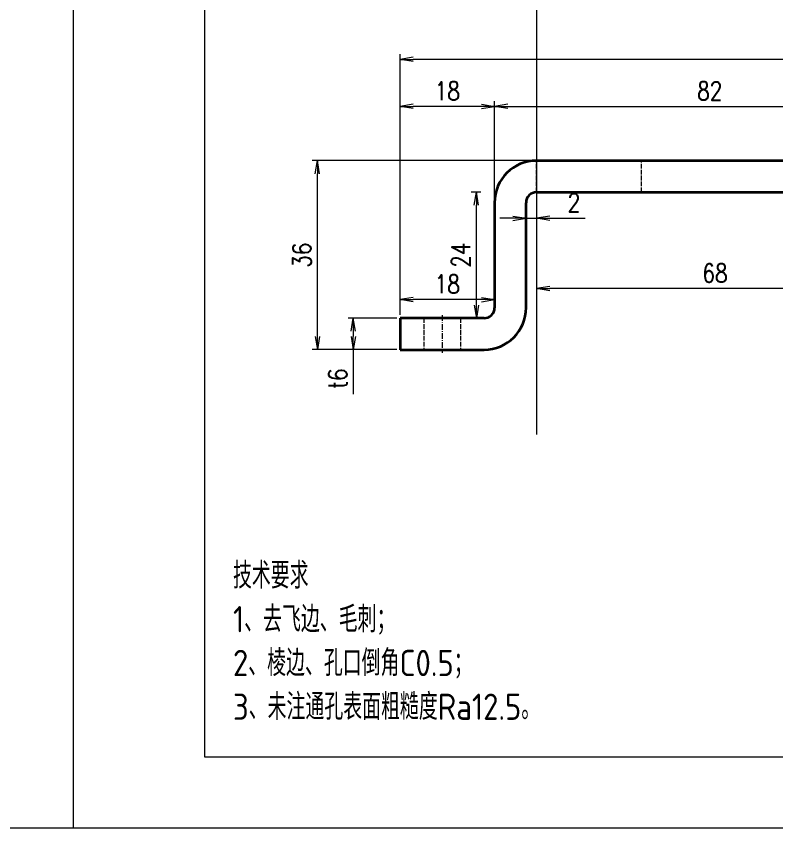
# Model space of a CAD drawing. Header units: millimetres. Extents: x 1333 to 359964, y -52803 to -5704.
# Drawn here: x 176718 to 176862.9, y -26401.6 to -26247 of the extents above; entities that cross this region are included whole.
import ezdxf

# ---------------------------------------------------------------- set-up
doc = ezdxf.new("R2010")
doc.units = ezdxf.units.MM
doc.header["$LTSCALE"] = 0.5
for name, pattern in [('AM_ISO02W050x2', [3.75, 3, -0.75]), ('AM_ISO08W050x2', [9, 6, -0.75, 1.5, -0.75]), ('DASHDOT', [18.5, 12, -3, 0.5, -3]), ('DASHED', [15, 12, -3])]:
    doc.linetypes.add(name, pattern=pattern)
for name, color, linetype, lineweight in [('中心线', 2, 'AM_ISO08W050x2', 18), ('图框', 7, 'Continuous', 18), ('标注线', 3, 'Continuous', 18), ('粗实线', 7, 'Continuous', 35), ('虚线', 1, 'AM_ISO02W050x2', 18)]:
    doc.layers.add(name, color=color, linetype=linetype, lineweight=lineweight)
doc.layers.add('打印-禁用', color=7, linetype='Continuous', lineweight=15, plot=False)
doc.styles.add('DIM', font='romans.shx', dxfattribs={"width": 0.8, "bigfont": 'bigfont.shx'})
doc.styles.add('机械长仿宋', font='gbenor.shx', dxfattribs={"height": 1, "bigfont": 'gbcbig.shx'})
doc.dimstyles.new('DEH 1-1$0', dxfattribs={"dimtxt": 3.5, "dimasz": 2.5, "dimexe": 1, "dimexo": 0.625, "dimgap": 1.2, "dimtad": 1, "dimzin": 9, "dimdsep": 46, "dimtxsty": 'DIM', "dimblk": 'OPEN', "dimcen": 0, "dimclrd": 8, "dimclre": 8, "dimclrt": 2, "dimazin": 2, "dimtfac": 0.5, "dimtmove": 0, "dimatfit": 3, "dimldrblk": 'OPEN', "dimfxl": 0, "dimtolj": 2, "dimlwd": 18, "dimlwe": 18, "dimarcsym": 0})

# ---------------------------------------------------------------- blocks, each defined once
blk = doc.blocks.new('GZDEH零件A3图框V01版')
at = {"layer": '图框', "linetype": 'Continuous'}
for p, q in [((2882.49, -1554.46), (2882.49, -1832.96)), ((2882.49, -1832.96), (3272.49, -1832.96))]:
    blk.add_line(p, q, dxfattribs=at)
at = {"layer": '打印-禁用', "linetype": 'Continuous'}
for p, q in [((2857.49, -1549.46), (2857.49, -1846.46)), ((2857.49, -1846.46), (3277.49, -1846.46))]:
    blk.add_line(p, q, dxfattribs=at)
blk = doc.blocks.new('DEH A3')
at = {"layer": '图框'}
blk.add_blockref('GZDEH零件A3图框V01版', (-2857.49, 1846.46), dxfattribs=at)
blk = doc.blocks.new('_Open')
at = {"color": 0, "linetype": 'ByBlock', "lineweight": -2}
for p, q in [((-1, 0.167), (0, 0)), ((-1, -0.167), (0, 0)), ((0, 0), (-1, 0))]:
    blk.add_line(p, q, dxfattribs=at)
blk = doc.blocks.new('*D257')
at = {"layer": 'Defpoints', "color": 0, "transparency": 16777216}
for p in [(176791.1, -26304.48), (176782.2, -26310.48), (176791.1, -26310.48)]:
    blk.add_point(p, dxfattribs=at)
at = {"layer": '标注线', "color": 8, "lineweight": 18, "transparency": 16777216}
for p, q in [((176790.48, -26304.48), (176781.2, -26304.48)), ((176782.2, -26306.98), (176782.2, -26307.98)), ((176790.48, -26310.48), (176781.2, -26310.48)), ((176782.2, -26310.48), (176782.2, -26318.98))]:
    blk.add_line(p, q, dxfattribs=at)
at = {"layer": '标注线', "color": 8, "lineweight": 18, "transparency": 16777216, "xscale": 2.5, "yscale": 2.5, "zscale": 2.5}
for p, rotation in [((176782.2, -26304.48), 90), ((176782.2, -26310.48), 270)]:
    blk.add_blockref('_Open', p, dxfattribs=dict(at, rotation=rotation))
at = {"layer": '标注线', "color": 2, "transparency": 16777216, "insert": (176779.25, -26315.98), "char_height": 3.5, "attachment_point": 5, "rotation": 90, "style": 'DIM'}
blk.add_mtext('\\A2;t6', dxfattribs=at)
blk = doc.blocks.new('*D258')
at = {"layer": 'Defpoints', "color": 0, "transparency": 16777216}
for p in [(176775.36, -26274.48), (176817.1, -26274.48), (176791.1, -26310.48)]:
    blk.add_point(p, dxfattribs=at)
at = {"layer": '标注线', "color": 8, "lineweight": 18, "transparency": 16777216}
for p, q in [((176816.48, -26274.48), (176774.36, -26274.48)), ((176775.36, -26307.98), (176775.36, -26276.98)), ((176790.48, -26310.48), (176774.36, -26310.48))]:
    blk.add_line(p, q, dxfattribs=at)
at = {"layer": '标注线', "color": 8, "lineweight": 18, "transparency": 16777216, "xscale": 2.5, "yscale": 2.5, "zscale": 2.5}
for p, rotation in [((176775.36, -26274.48), 90), ((176775.36, -26310.48), 270)]:
    blk.add_blockref('_Open', p, dxfattribs=dict(at, rotation=rotation))
at = {"layer": '标注线', "color": 2, "transparency": 16777216, "insert": (176772.41, -26292.48), "char_height": 3.5, "attachment_point": 5, "rotation": 90, "style": 'DIM'}
blk.add_mtext('\\A2;36', dxfattribs=at)
blk = doc.blocks.new('*D259')
at = {"layer": 'Defpoints', "color": 0, "transparency": 16777216}
for p in [(176791.1, -26264.15), (176809.1, -26282.48), (176791.1, -26304.48)]:
    blk.add_point(p, dxfattribs=at)
at = {"layer": '标注线', "color": 8, "lineweight": 18, "transparency": 16777216}
for p, q in [((176791.1, -26303.86), (176791.1, -26263.15)), ((176806.6, -26264.15), (176793.6, -26264.15)), ((176809.1, -26281.86), (176809.1, -26263.15))]:
    blk.add_line(p, q, dxfattribs=at)
at = {"layer": '标注线', "color": 8, "lineweight": 18, "transparency": 16777216, "xscale": 2.5, "yscale": 2.5, "zscale": 2.5, "rotation": 180}
blk.add_blockref('_Open', (176791.1, -26264.15), dxfattribs=at)
at = {"layer": '标注线', "color": 8, "lineweight": 18, "transparency": 16777216, "xscale": 2.5, "yscale": 2.5, "zscale": 2.5}
blk.add_blockref('_Open', (176809.1, -26264.15), dxfattribs=at)
at = {"layer": '标注线', "color": 2, "transparency": 16777216, "insert": (176800.1, -26261.2), "char_height": 3.5, "attachment_point": 5, "style": 'DIM'}
blk.add_mtext('\\A2;18', dxfattribs=at)
blk = doc.blocks.new('*D260')
at = {"layer": 'Defpoints', "color": 0, "transparency": 16777216}
for p in [(176891.1, -26264.15), (176809.1, -26282.48), (176891.1, -26282.48)]:
    blk.add_point(p, dxfattribs=at)
at = {"layer": '标注线', "color": 8, "lineweight": 18, "transparency": 16777216}
for p, q in [((176809.1, -26281.86), (176809.1, -26263.15)), ((176811.6, -26264.15), (176888.6, -26264.15)), ((176891.1, -26281.86), (176891.1, -26263.15))]:
    blk.add_line(p, q, dxfattribs=at)
at = {"layer": '标注线', "color": 8, "lineweight": 18, "transparency": 16777216, "xscale": 2.5, "yscale": 2.5, "zscale": 2.5, "rotation": 180}
blk.add_blockref('_Open', (176809.1, -26264.15), dxfattribs=at)
at = {"layer": '标注线', "color": 8, "lineweight": 18, "transparency": 16777216, "xscale": 2.5, "yscale": 2.5, "zscale": 2.5}
blk.add_blockref('_Open', (176891.1, -26264.15), dxfattribs=at)
at = {"layer": '标注线', "color": 2, "transparency": 16777216, "insert": (176850.1, -26261.2), "char_height": 3.5, "attachment_point": 5, "style": 'DIM'}
blk.add_mtext('\\A2;82', dxfattribs=at)
blk = doc.blocks.new('*D261')
at = {"layer": 'Defpoints', "color": 0, "transparency": 16777216}
for p in [(176791.1, -26255.19), (176791.1, -26303.86), (176973.1, -26320.48)]:
    blk.add_point(p, dxfattribs=at)
at = {"layer": '标注线', "color": 8, "lineweight": 18, "transparency": 16777216}
for p, q in [((176791.1, -26303.23), (176791.1, -26254.19)), ((176970.6, -26255.19), (176793.6, -26255.19)), ((176973.1, -26319.86), (176973.1, -26254.19))]:
    blk.add_line(p, q, dxfattribs=at)
at = {"layer": '标注线', "color": 8, "lineweight": 18, "transparency": 16777216, "xscale": 2.5, "yscale": 2.5, "zscale": 2.5, "rotation": 180}
blk.add_blockref('_Open', (176791.1, -26255.19), dxfattribs=at)
at = {"layer": '标注线', "color": 8, "lineweight": 18, "transparency": 16777216, "xscale": 2.5, "yscale": 2.5, "zscale": 2.5}
blk.add_blockref('_Open', (176973.1, -26255.19), dxfattribs=at)
at = {"layer": '标注线', "color": 2, "transparency": 16777216, "insert": (176882.1, -26252.24), "char_height": 3.5, "attachment_point": 5, "style": 'DIM'}
blk.add_mtext('\\A2;182', dxfattribs=at)
blk = doc.blocks.new('*D487')
at = {"layer": 'Defpoints', "color": 0, "transparency": 16777216}
for p in [(176815.1, -26282.48), (176817.1, -26282.48), (176817.1, -26285.44)]:
    blk.add_point(p, dxfattribs=at)
at = {"layer": '标注线', "color": 8, "lineweight": 18, "transparency": 16777216}
for p, q in [((176815.1, -26283.11), (176815.1, -26286.44)), ((176817.1, -26283.11), (176817.1, -26286.44)), ((176812.6, -26285.44), (176810.1, -26285.44)), ((176815.1, -26285.44), (176817.1, -26285.44)), ((176819.6, -26285.44), (176826.37, -26285.44))]:
    blk.add_line(p, q, dxfattribs=at)
at = {"layer": '标注线', "color": 8, "lineweight": 18, "transparency": 16777216, "xscale": 2.5, "yscale": 2.5, "zscale": 2.5}
blk.add_blockref('_Open', (176815.1, -26285.44), dxfattribs=at)
at = {"layer": '标注线', "color": 8, "lineweight": 18, "transparency": 16777216, "xscale": 2.5, "yscale": 2.5, "zscale": 2.5, "rotation": 180}
blk.add_blockref('_Open', (176817.1, -26285.44), dxfattribs=at)
at = {"layer": '标注线', "color": 2, "transparency": 16777216, "insert": (176824.23, -26282.49), "char_height": 3.5, "attachment_point": 5, "style": 'DIM'}
blk.add_mtext('\\A2;2', dxfattribs=at)
blk = doc.blocks.new('*D488')
at = {"layer": 'Defpoints', "color": 0, "transparency": 16777216}
for p in [(176805.63, -26280.48), (176807.1, -26280.48), (176807.1, -26304.48)]:
    blk.add_point(p, dxfattribs=at)
at = {"layer": '标注线', "color": 8, "lineweight": 18, "transparency": 16777216}
for p, q in [((176806.48, -26280.48), (176804.63, -26280.48)), ((176805.63, -26301.98), (176805.63, -26282.98)), ((176806.48, -26304.48), (176804.63, -26304.48))]:
    blk.add_line(p, q, dxfattribs=at)
at = {"layer": '标注线', "color": 8, "lineweight": 18, "transparency": 16777216, "xscale": 2.5, "yscale": 2.5, "zscale": 2.5}
for p, rotation in [((176805.63, -26280.48), 90), ((176805.63, -26304.48), 270)]:
    blk.add_blockref('_Open', p, dxfattribs=dict(at, rotation=rotation))
at = {"layer": '标注线', "color": 2, "transparency": 16777216, "insert": (176802.68, -26292.48), "char_height": 3.5, "attachment_point": 5, "rotation": 90, "style": 'DIM'}
blk.add_mtext('\\A2;24', dxfattribs=at)
blk = doc.blocks.new('*D489')
at = {"layer": 'Defpoints', "color": 0, "transparency": 16777216}
for p in [(176791.1, -26300.94), (176791.1, -26302.48), (176809.1, -26302.48)]:
    blk.add_point(p, dxfattribs=at)
at = {"layer": '标注线', "color": 8, "lineweight": 18, "transparency": 16777216}
for p, q in [((176791.1, -26301.86), (176791.1, -26299.94)), ((176809.1, -26301.86), (176809.1, -26299.94)), ((176806.6, -26300.94), (176793.6, -26300.94))]:
    blk.add_line(p, q, dxfattribs=at)
at = {"layer": '标注线', "color": 8, "lineweight": 18, "transparency": 16777216, "xscale": 2.5, "yscale": 2.5, "zscale": 2.5, "rotation": 180}
blk.add_blockref('_Open', (176791.1, -26300.94), dxfattribs=at)
at = {"layer": '标注线', "color": 8, "lineweight": 18, "transparency": 16777216, "xscale": 2.5, "yscale": 2.5, "zscale": 2.5}
blk.add_blockref('_Open', (176809.1, -26300.94), dxfattribs=at)
at = {"layer": '标注线', "color": 2, "transparency": 16777216, "insert": (176800.1, -26297.99), "char_height": 3.5, "attachment_point": 5, "style": 'DIM'}
blk.add_mtext('\\A2;18', dxfattribs=at)
blk = doc.blocks.new('*D490')
at = {"layer": 'Defpoints', "color": 0, "transparency": 16777216}
for p in [(176817.1, -26282.48), (176885.1, -26282.48), (176817.1, -26298.84)]:
    blk.add_point(p, dxfattribs=at)
at = {"layer": '标注线', "color": 8, "lineweight": 18, "transparency": 16777216}
for p, q in [((176817.1, -26283.11), (176817.1, -26299.84)), ((176885.1, -26283.11), (176885.1, -26299.84)), ((176882.6, -26298.84), (176819.6, -26298.84))]:
    blk.add_line(p, q, dxfattribs=at)
at = {"layer": '标注线', "color": 8, "lineweight": 18, "transparency": 16777216, "xscale": 2.5, "yscale": 2.5, "zscale": 2.5, "rotation": 180}
blk.add_blockref('_Open', (176817.1, -26298.84), dxfattribs=at)
at = {"layer": '标注线', "color": 8, "lineweight": 18, "transparency": 16777216, "xscale": 2.5, "yscale": 2.5, "zscale": 2.5}
blk.add_blockref('_Open', (176885.1, -26298.84), dxfattribs=at)
at = {"layer": '标注线', "color": 2, "transparency": 16777216, "insert": (176851.1, -26295.89), "char_height": 3.5, "attachment_point": 5, "style": 'DIM'}
blk.add_mtext('\\A2;68', dxfattribs=at)

msp = doc.modelspace()

# ---------------------------------------------------------------- linework, layer by layer
at = {"layer": '中心线', "linetype": 'DASHDOT', "lineweight": 13, "ltscale": 0.180015}
msp.add_line((176799.1, -26303.884), (176799.1, -26311.085), dxfattribs=at)
at = {"layer": '标注线'}
for p, q in [((176817.1, -26227.894), (176817.1, -26326.67)), ((160574.502, -26401.55), (179981.94, -26401.55))]:
    msp.add_line(p, q, dxfattribs=at)
at = {"layer": '粗实线', "lineweight": 35}
for p, q in [((176883.1, -26274.484), (176817.1, -26274.484)), ((176817.1, -26280.484), (176883.1, -26280.484))]:
    msp.add_line(p, q, dxfattribs=at)
at = {"layer": '粗实线', "lineweight": 35, "ltscale": 0.5}
for p, q in [((176809.1, -26282.484), (176809.1, -26302.484)), ((176815.1, -26302.484), (176815.1, -26282.484))]:
    msp.add_line(p, q, dxfattribs=at)
at = {"layer": '粗实线', "lineweight": 35, "ltscale": 0.4}
for p, q in [((176807.1, -26304.484), (176791.1, -26304.484)), ((176791.1, -26310.484), (176807.1, -26310.484))]:
    msp.add_line(p, q, dxfattribs=at)
at = {"layer": '粗实线', "lineweight": 35, "ltscale": 0.15}
msp.add_line((176791.1, -26304.484), (176791.1, -26310.484), dxfattribs=at)
at = {"layer": '粗实线', "lineweight": 35}
for centre, radius, start, end in [((176817.1, -26282.484), 8, 90, 180), ((176817.1, -26282.484), 2, 90, 180), ((176807.1, -26302.484), 2, 270, 0), ((176807.1, -26302.484), 8, 270, 0)]:
    msp.add_arc(centre, radius, start, end, dxfattribs=at)
at = {"layer": '虚线', "linetype": 'DASHED', "lineweight": 13, "ltscale": 0.15}
for p, q in [((176817.1, -26280.484), (176817.1, -26274.484)), ((176837.1, -26280.484), (176837.1, -26274.484)), ((176795.6, -26304.484), (176795.6, -26310.484)), ((176795.6, -26304.484), (176795.6, -26310.484)), ((176802.6, -26304.484), (176802.6, -26310.484)), ((176802.6, -26304.484), (176802.6, -26310.484))]:
    msp.add_line(p, q, dxfattribs=at)

# ---------------------------------------------------------------- block references
at = {"layer": '图框'}
msp.add_blockref('DEH A3', (176728.823, -26401.55), dxfattribs=at)

# ---------------------------------------------------------------- texts
at = {"layer": '标注线', "color": 2, "insert": (176759.277, -26380.994), "char_height": 5, "width": 114.82461, "attachment_point": 7, "style": '机械长仿宋'}
msp.add_mtext('\\A2;技术要求\\P1、去飞边、毛刺；\\P2、棱边、孔口倒角C0.5；\\P3、未注通孔表面粗糙度Ra12.5。', dxfattribs=at)

# ---------------------------------------------------------------- dimensions: what is measured, and where the dimension line sits
at = {"layer": '标注线'}
for base, p1, p2, picture, middle in [((176791.1, -26255.187), (176973.1, -26320.484), (176791.1, -26303.859), '*D261', (176882.1, -26252.237)), ((176791.1, -26264.149), (176809.1, -26282.484), (176791.1, -26304.484), '*D259', (176800.1, -26261.199)), ((176891.1, -26264.149), (176809.1, -26282.484), (176891.1, -26282.484), '*D260', (176850.1, -26261.199)), ((176817.1, -26285.436), (176815.1, -26282.484), (176817.1, -26282.484), '*D487', (176824.233, -26282.486)), ((176817.1, -26298.836), (176885.1, -26282.484), (176817.1, -26282.484), '*D490', (176851.1, -26295.886)), ((176791.1, -26300.943), (176809.1, -26302.484), (176791.1, -26302.484), '*D489', (176800.1, -26297.993))]:
    dim = msp.add_linear_dim(base=base, p1=p1, p2=p2, dimstyle='DEH 1-1$0', dxfattribs=at)
    dim.commit()
    dim.dimension.update_dxf_attribs({"geometry": picture, "text_midpoint": middle})
for base, p1, p2, picture, middle in [((176775.359, -26274.484), (176791.1, -26310.484), (176817.1, -26274.484), '*D258', (176772.409, -26292.484)), ((176805.634, -26280.484), (176807.1, -26304.484), (176807.1, -26280.484), '*D488', (176802.684, -26292.484))]:
    dim = msp.add_linear_dim(base=base, p1=p1, p2=p2, angle=90, dimstyle='DEH 1-1$0', dxfattribs=at)
    dim.commit()
    dim.dimension.update_dxf_attribs({"geometry": picture, "text_midpoint": middle})
dim = msp.add_linear_dim(base=(176782.201, -26310.484), p1=(176791.1, -26304.484), p2=(176791.1, -26310.484), angle=90, text='t<>', dimstyle='DEH 1-1$0', dxfattribs=at)
dim.commit()
dim.dimension.update_dxf_attribs({"geometry": '*D257', "text_midpoint": (176779.251, -26315.984)})

doc.saveas('drawing.dxf')
